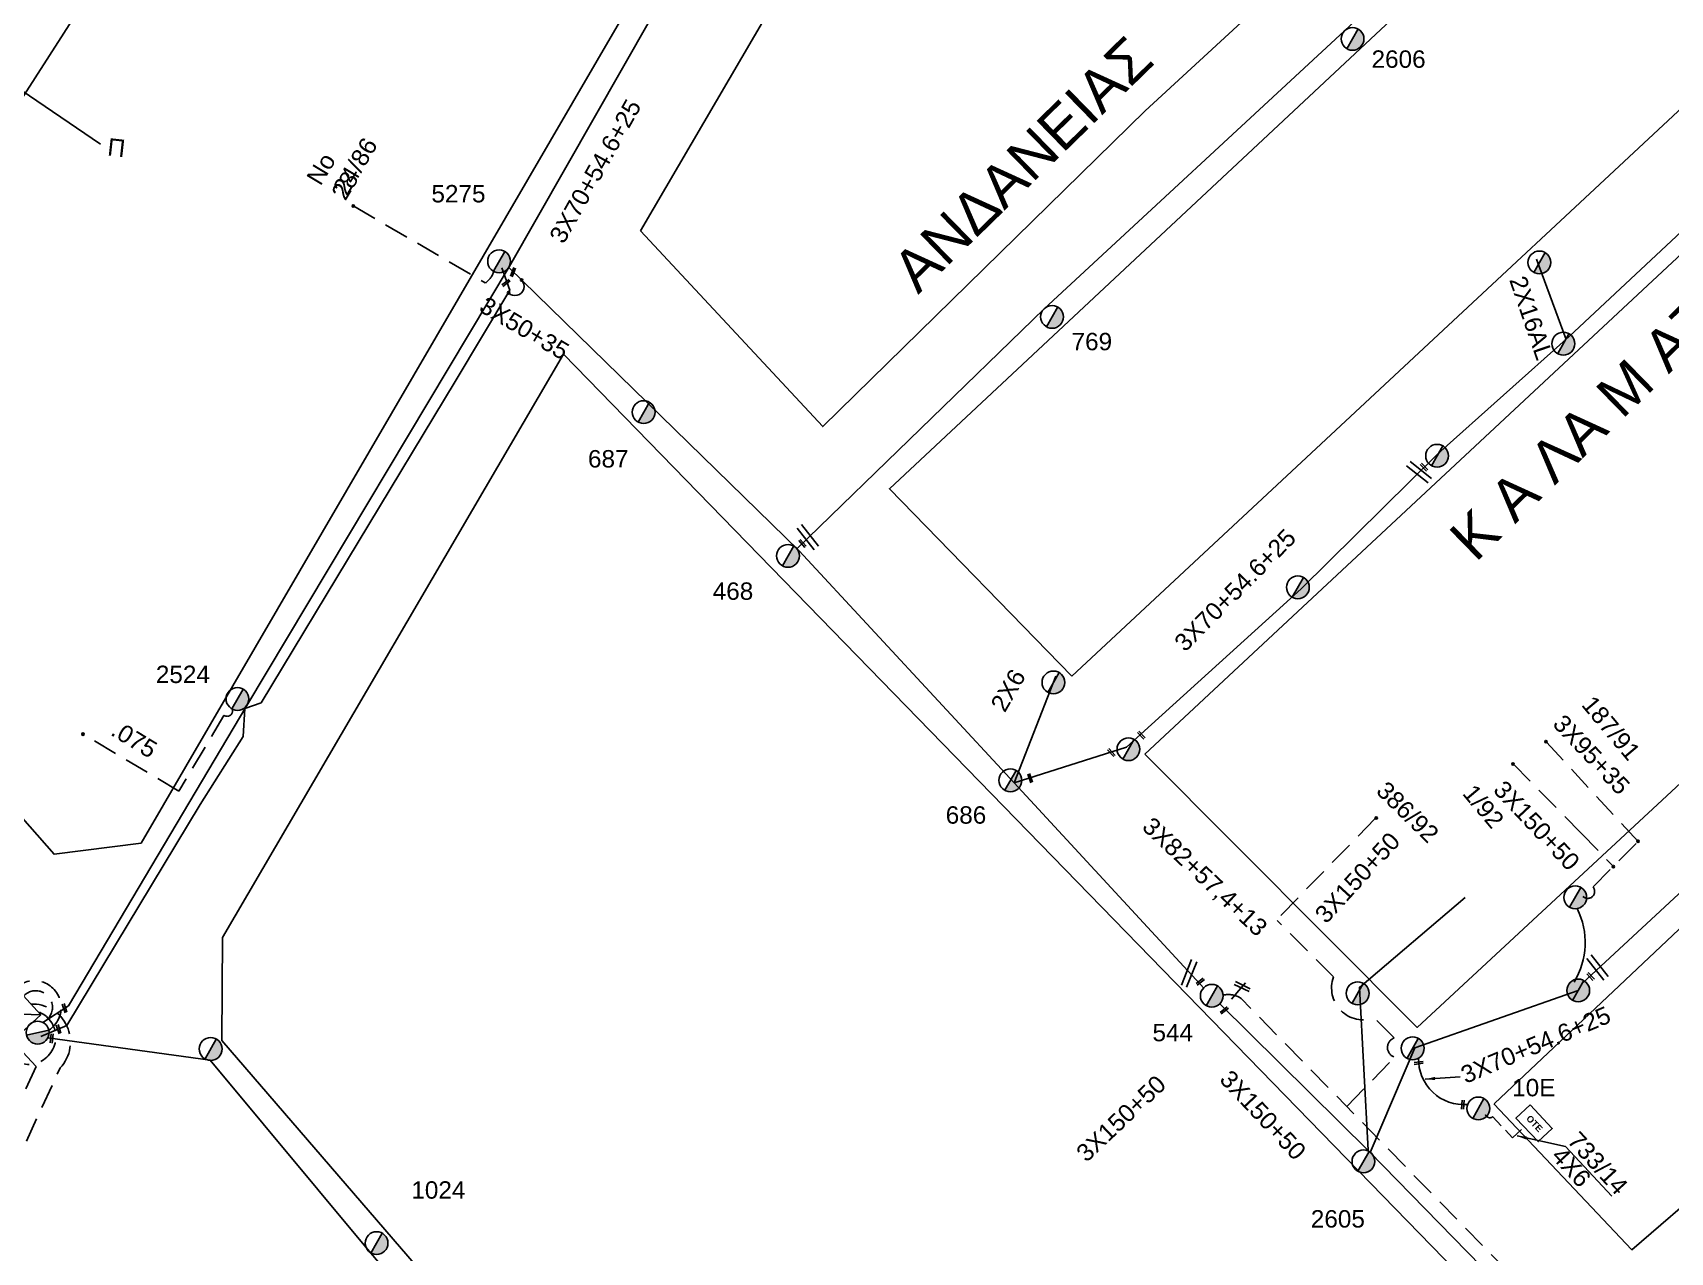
# Model space of a CAD drawing. Header units: millimetres. Extents: x 1421 to 13344, y 800 to 1949.
# Drawn here: x 11659.7 to 11829, y 1468.5 to 1594.6 of the extents above; entities that cross this region are included whole.
import ezdxf

# ---------------------------------------------------------------- set-up
doc = ezdxf.new("R2010")
doc.units = ezdxf.units.MM
doc.linetypes.add('DASHED', pattern=[19.05, 12.7, -6.35])
for name, color, linetype in [('Pillar OTE', 7, 'Continuous'), ('Άγνωστα', 7, 'Continuous'), ('Γυμνά εναέρια ΧΤ και ΦΟΠ (3Φ)   4x50+16AL', 7, 'Continuous'), ('Επιγραφές - Σχήματα', 7, 'Continuous'), ('Καλωδια Χ.Τ 3x95+35', 7, 'DASHED'), ('Καλωδια Χ.Τ. 3x50+35', 7, 'Continuous'), ('Καλώδια ΧΤ   3x150+50CU', 7, 'DASHED'), ('Καλώδια ΧΤ   3x150+70AL', 7, 'DASHED'), ('Μηχανική τομή', 7, 'Continuous'), ('Στύλος Ξύλινος', 7, 'Continuous'), ('Στύλος Ξύλινος @ 1', 7, 'Continuous'), ('Στύλος ΦΜ', 7, 'Continuous'), ('Στύλος ΦΜ @ 1', 7, 'Continuous'), ('Συνδέσεις', 7, 'Continuous'), ('Συνεστραμμένα ΧΤ   3x70+54.6+25 AL', 7, 'SYN_LINE'), ('Τομή', 7, 'Continuous'), ('Υποσταθμός εναέριος 2 στύλων', 7, 'Continuous'), ('Υποσταθμός πόλεως', 7, 'Continuous'), ('Υπόβαθρο ΔΕΗ', 7, 'Continuous'), ('Υπόγεια Καλώδια Δικτύου ΧΤ   .075', 7, 'DASHED'), ('Υπόγεια καλώδια Παροχών ΧΤ   4x6', 7, 'DASHED')]:
    doc.layers.add(name, color=color, linetype=linetype)
doc.styles.add('arial', font='ARIAL.TTF')
doc.styles.get("Standard").update_dxf_attribs({"font": 'ARIAL.TTF'})
doc.linetypes.add('SYN_LINE', pattern='A,0.5,-0.0001,["/\\/\\/\\/",Standard,S=0.1,R=0,X=0,Y=-0.05],-0.25', length=0.7501)
doc.dimstyles.new('ISO-25', dxfattribs={"dimtxt": 2.5, "dimasz": 2.5, "dimexe": 1.25, "dimexo": 0.625, "dimtad": 1, "dimtxsty": 'Standard', "dimcen": 2.5, "dimadec": 0, "dimazin": 0, "dimtfac": 1, "dimtmove": 0, "dimatfit": 3, "dimfxl": 1, "dimarcsym": 0})

# ---------------------------------------------------------------- blocks, each defined once
blk = doc.blocks.new('ΥΠΑΡΧΩΝ ΤΣΙΜΕΝΤΕΝΙΟΣ ΣΤΥΛΟΣ')
at = {"layer": 'Στύλος ΦΜ'}
blk.add_hatch(color=7, dxfattribs=at).paths.add_polyline_path([(-1.29, -2.28, 0.574793), (2.62, 0, 0.268822), (1.3, 2.27)])
at = {"layer": 'Στύλος ΦΜ', "color": 7}
blk.add_line((-1.29, -2.28), (1.3, 2.27), dxfattribs=at)
blk.add_circle((0, 0), 2.62, dxfattribs=at)
at = {"layer": 'Στύλος ΦΜ', "flags": 4}
for tag, p in [('ΑΡΙΘΜΟΣ', (-4.68, 8.05)), ('ΤΥΠΟΣ', (-4.91, 3.03))]:
    blk.add_attdef(tag, p, '', height=4, dxfattribs=at)
blk = doc.blocks.new('ΜΗΧΑΝΙΚΗ ΤΟΜΗ')
at = {"layer": 'Μηχανική τομή', "ltscale": 40}
for p, q in [((-1.89, 0.78), (1.89, 0.78)), ((1.89, 0), (-1.89, 0))]:
    blk.add_line(p, q, dxfattribs=at)
blk = doc.blocks.new('_ΣΥΝΔΕΣΗ')
at = {"layer": 'Συνδέσεις', "linetype": 'SYN_LINE', "ltscale": 40}
blk.add_hatch(color=256, dxfattribs=at).paths.add_polyline_path([(0.5, -0.01, 1), (-0.5, -0.01, 1)])
at = {"layer": 'Συνδέσεις'}
blk.add_circle((0, -0.01), 0.5, dxfattribs=at)
blk = doc.blocks.new('τομή_')
at = {"layer": 'Επιγραφές - Σχήματα'}
for p, q in [((-1.29, -0.22), (0.13, 0.75)), ((-1.08, -0.46), (0.34, 0.51)), ((-0.66, 0.62), (-0.29, -0.37))]:
    blk.add_line(p, q, dxfattribs=at)
blk = doc.blocks.new('ΥΠΑΡΧΩΝ ΞΥΛΙΝΟΣ ΣΤΥΛΟΣ')
at = {"layer": 'Στύλος Ξύλινος'}
h = blk.add_hatch(color=7, dxfattribs=at)
h.paths.add_polyline_path([(-2.62, 0, 0.270008), (-1.29, -2.28), (1.3, 2.27, 0.576266)])
h.paths.add_polyline_path([(-1.29, -2.28, 0.574793), (2.62, 0, 0.268822), (1.3, 2.27)])
at = {"layer": 'Στύλος Ξύλινος', "color": 7}
blk.add_line((-1.29, -2.28), (1.3, 2.27), dxfattribs=at)
blk.add_circle((0, 0), 2.62, dxfattribs=at)
at = {"layer": 'Στύλος Ξύλινος', "flags": 4}
for tag, p in [('ΑΡΙΘΜΟΣ', (-4.91, 8.6)), ('ΤΥΠΟΣ', (-4.85, 3.39))]:
    blk.add_attdef(tag, p, '', height=4, dxfattribs=at)
blk = doc.blocks.new('ΤΟΜΗ')
at = {"layer": 'Τομή', "ltscale": 40}
for p, q in [((-5.68, 0), (5.68, 0)), ((5.68, -2.33), (-5.68, -2.33))]:
    blk.add_line(p, q, dxfattribs=at)
blk = doc.blocks.new('ΥΠΟΣΤΑΘΜΟΣ ΕΝΑΕΡΙΟΣ ΕΠΙ 2 ΣΤΥΛΩΝ')
at = {"layer": 'Υποσταθμός εναέριος 2 στύλων', "linetype": 'Continuous'}
for points in [[(-11.97, -2.11, 0.574793), (-8.45, -0.07, 0.268822), (-9.64, 1.98)], [(9.68, -2.15, 0.574793), (13.19, -0.1, 0.268822), (12.01, 1.95)]]:
    blk.add_hatch(color=256, dxfattribs=at).paths.add_polyline_path(points)
for p, q in [((-11.97, -2.11), (-9.64, 1.98)), ((9.68, -2.15), (12.01, 1.95))]:
    blk.add_line(p, q, dxfattribs=at)
for centre in [(-10.81, -0.07), (10.84, -0.1)]:
    blk.add_circle(centre, 2.36, dxfattribs=at)
at = {"layer": 'Υποσταθμός πόλεως', "linetype": 'Continuous', "ltscale": 40}
blk.add_lwpolyline([(-8.57, 2.82), (8.57, 2.82), (8.57, -2.82), (-8.57, -2.82)], close=True, dxfattribs=at)
for points in [[(-5.75, 0), (-8.57, 2.82)], [(-8.57, -2.82), (-5.75, 0)], [(-5.75, 0), (5.75, 0)], [(5.75, 0), (8.57, 2.82)], [(8.57, -2.82), (5.75, 0)]]:
    blk.add_lwpolyline(points, dxfattribs=at)
at = {"layer": 'Υποσταθμός εναέριος 2 στύλων', "ltscale": 40, "flags": 1}
for tag, p in [('ΜΕΤΑΣΧΗΜΑΤΙΣΜΟΣ', (14.09, 2.51)), ('ΙΣΧΥΣ', (14.07, -0.28)), ('ΑΡΙΘΜΟΣ', (14.19, -3))]:
    blk.add_attdef(tag, p, '', height=1.8, dxfattribs=at)
blk = doc.blocks.new('PILLAR ΟΤΕ')
at = {"layer": 'Pillar OTE', "ltscale": 40}
blk.add_lwpolyline([(-3.31, 2.02), (3.39, 2.02), (3.39, -1.99), (-3.31, -1.99)], close=True, dxfattribs=at)
at = {"layer": 'Pillar OTE', "insert": (-1.81, 0.71), "char_height": 1.3575, "width": 109.961, "attachment_point": 1}
blk.add_mtext('{\\fArial|b1|i0|c161|p34;OTE}', dxfattribs=at)

msp = doc.modelspace()

# ---------------------------------------------------------------- linework, layer by layer
at = {"layer": 'Άγνωστα', "color": 151, "linetype": 'SYN_LINE', "ltscale": 15}
msp.add_lwpolyline([(11650.23441, 1594.23956), (11666.67774, 1583.0523)], dxfattribs=at)
at = {"layer": 'Άγνωστα', "color": 5, "linetype": 'Continuous', "ltscale": 20}
msp.add_lwpolyline([(11708.90831, 1570.30449), (11738.93692, 1540.99827), (11761.19192, 1516.98673), (11780.82196, 1495.74308)], dxfattribs=at)
at = {"layer": 'Άγνωστα', "color": 1}
msp.add_lwpolyline([(11818.26, 1562.84795), (11815.19619, 1571.16302)], dxfattribs=at)
at = {"layer": 'Άγνωστα', "color": 5}
msp.add_lwpolyline([(11761.19192, 1516.98673), (11765.48323, 1528.0154)], dxfattribs=at)
at = {"layer": 'Άγνωστα', "color": 1, "ltscale": 20}
msp.add_lwpolyline([(11797.79467, 1479.02525), (11796.89848, 1495.84238), (11807.81772, 1505.14093)], dxfattribs=at)
at = {"layer": 'Γυμνά εναέρια ΧΤ και ΦΟΠ (3Φ)   4x50+16AL', "color": 1}
msp.add_lwpolyline([(11804.98749, 1551.01557), (11818.59274, 1563.14457), (11903.71621, 1642.75335), (11907.31069, 1653.40084)], dxfattribs=at)
at = {"layer": 'Καλωδια Χ.Τ 3x95+35', "color": 1, "linetype": 'DASHED', "ltscale": 0.2}
msp.add_lwpolyline([(11825.72923, 1510.93344), (11825.72923, 1510.93344), (11825.72923, 1510.93344), (11825.72923, 1510.93344), (11816.20195, 1521.24834)], dxfattribs=at)
at = {"layer": 'Καλωδια Χ.Τ. 3x50+35', "color": 2, "linetype": 'DASHED', "ltscale": 0.2}
msp.add_lwpolyline([(11692.88422, 1576.63623), (11706.49138, 1568.71117, 0.197041039), (11707.35758, 1569.90023)], format="xyb", dxfattribs=at)
at = {"layer": 'Καλώδια ΧΤ   3x150+50CU', "color": 30, "linetype": 'DASHED', "ltscale": 0.2}
msp.add_lwpolyline([(11607.7384, 1549.24169), (11613.29945, 1543.16871, -0.356847731), (11612.35095, 1539.87235), (11632.50799, 1517.79594, 0.767804806), (11635.55038, 1514.46385), (11660.02706, 1487.65648), (11647.35647, 1460.29346), (11639.20093, 1445.17487)], format="xyb", dxfattribs=at)
at = {"layer": 'Καλώδια ΧΤ   3x150+50CU', "color": 1, "linetype": 'DASHED', "ltscale": 0.2}
msp.add_lwpolyline([(11812.78189, 1518.96867), (11819.80657, 1511.81569), (11823.15772, 1508.34703)], dxfattribs=at)
at = {"layer": 'Καλώδια ΧΤ   3x150+50CU', "color": 151, "linetype": 'DASHED', "ltscale": 0.2}
msp.add_lwpolyline([(11798.52394, 1513.2988), (11788.32705, 1502.83583)], dxfattribs=at)
at = {"layer": 'Καλώδια ΧΤ   3x150+50CU', "color": 1, "linetype": 'DASHED', "ltscale": 0.2}
msp.add_lwpolyline([(11820.00179, 1505.24553, 0.947787284), (11821.05232, 1506.22944), (11825.72923, 1510.93344)], format="xyb", dxfattribs=at)
at = {"layer": 'Καλώδια ΧΤ   3x150+50CU', "color": 151, "linetype": 'DASHED', "ltscale": 0.2}
for points in [[(11795.59194, 1483.51182), (11800.54937, 1488.62749, -0.733919331), (11800.49566, 1490.61391), (11798.4471, 1492.67145, -0.635642395), (11794.21388, 1496.92321), (11788.38352, 1502.77911)], [(11890.39965, 1384.33974, 0.280308914), (11891.45686, 1387.95866), (11880.58031, 1401.2076, 0.3929797), (11876.59668, 1403.2405), (11822.14275, 1459.36884, 0.255416006), (11817.62178, 1460.96145), (11784.65182, 1494.71043, 0.205927836), (11782.80267, 1495.03762)]]:
    msp.add_lwpolyline(points, format="xyb", dxfattribs=at)
at = {"layer": 'Καλώδια ΧΤ   3x150+50CU', "color": 62, "linetype": 'DASHED', "ltscale": 0.2}
msp.add_lwpolyline([(11641.30929, 1444.17366), (11649.41876, 1459.20685), (11662.53066, 1487.52291, 0.673524003), (11659.47671, 1494.11932)], format="xyb", dxfattribs=at)
at = {"layer": 'Καλώδια ΧΤ   3x150+50CU', "color": 5, "linetype": 'DASHED', "ltscale": 0.2}
msp.add_arc((11659.84275, 1493.76362), 2.77823, 302.7687686, 133.0394199, dxfattribs=at)
at = {"layer": 'Καλώδια ΧΤ   3x150+50CU', "color": 2, "linetype": 'DASHED', "ltscale": 0.2}
msp.add_arc((11660.00809, 1493.78532), 1.71781, 294.6336421, 137.994084, dxfattribs=at)
at = {"layer": 'Καλώδια ΧΤ   3x150+70AL', "color": 6, "linetype": 'DASHED', "ltscale": 0.2}
msp.add_lwpolyline([(11660.16667, 1493.36409, -1.319252887), (11657.07228, 1488.90806), (11657.07228, 1488.90806), (11657.07228, 1488.90806), (11648.25185, 1469.85972), (11634.71035, 1476.04057)], format="xyb", dxfattribs=at)
at = {"layer": 'Συνεστραμμένα ΧΤ   3x70+54.6+25 AL', "color": 85, "linetype": 'SYN_LINE', "ltscale": 15}
msp.add_lwpolyline([(11738.71918, 1541.21076), (11764.27905, 1566.0295), (11795.34358, 1594.77252), (11821.05491, 1618.88406), (11846.31544, 1642.80163), (11868.9138, 1664.37574), (11883.93743, 1675.63226)], dxfattribs=at)
at = {"layer": 'Συνεστραμμένα ΧΤ   3x70+54.6+25 AL', "color": 2, "ltscale": 20}
msp.add_lwpolyline([(11660.7241, 1492.22385), (11663.3826, 1493.93599), (11681.82218, 1524.99589), (11708.94306, 1570.3626), (11723.60581, 1596.03864), (11747.41398, 1637.35379), (11756.73964, 1655.89838)], dxfattribs=at)
at = {"layer": 'Συνεστραμμένα ΧΤ   3x70+54.6+25 AL', "color": 85, "linetype": 'SYN_LINE', "ltscale": 20}
msp.add_lwpolyline([(11950.06464, 1610.10151), (11923.62466, 1586.98528), (11898.01408, 1569.39088), (11876.30649, 1549.22335), (11849.30699, 1523.49141), (11819.95515, 1496.28168)], dxfattribs=at)
at = {"layer": 'Συνεστραμμένα ΧΤ   3x70+54.6+25 AL', "color": 5, "linetype": 'SYN_LINE', "ltscale": 20}
for points in [[(11660.52252, 1490.74813), (11663.19929, 1491.90423), (11677.01232, 1514.7451), (11681.44549, 1521.78314), (11681.63527, 1524.68107), (11683.31044, 1525.25915), (11703.36917, 1558.50938), (11709.04054, 1567.93722), (11708.19441, 1570.25155)], [(11761.19192, 1516.98673), (11772.80502, 1520.69895), (11790.86864, 1537.05047), (11804.98749, 1551.01557)]]:
    msp.add_lwpolyline(points, dxfattribs=at)
at = {"layer": 'Συνεστραμμένα ΧΤ   3x70+54.6+25 AL', "color": 1, "ltscale": 20}
for points in [[(11797.99232, 1478.77274), (11802.61719, 1489.58983), (11819.52011, 1495.52382), (11819.52011, 1495.52382)], [(11886.24366, 1386.28066), (11875.31476, 1399.59337), (11844.51582, 1431.33935), (11818.21299, 1458.07814), (11797.89925, 1478.87186), (11782.4638, 1494.15196)]]:
    msp.add_lwpolyline(points, dxfattribs=at)
at = {"layer": 'Συνεστραμμένα ΧΤ   3x70+54.6+25 AL', "color": 173, "linetype": 'SYN_LINE', "ltscale": 20}
msp.add_lwpolyline([(11661.23889, 1490.62127), (11678.02212, 1488.30211), (11694.66569, 1468.37166), (11711.81639, 1448.19208), (11729.98839, 1426.82409), (11747.89068, 1406.56585), (11762.44986, 1389.55813), (11780.04913, 1369.2888)], dxfattribs=at)
at = {"layer": 'Συνεστραμμένα ΧΤ   3x70+54.6+25 AL', "color": 1, "ltscale": 20}
msp.add_arc((11812.36711, 1500.48358), 7.87631, 328.7646792, 26.4575804, dxfattribs=at)
at = {"layer": 'Συνεστραμμένα ΧΤ   3x70+54.6+25 AL', "color": 1, "ltscale": 8}
msp.add_arc((11807.69043, 1488.39606), 4.67988, 178.241231, 274.8462607, dxfattribs=at)
at = {"layer": 'Υπόβαθρο ΔΕΗ'}
for points in [[(11630.94394, 1544.78291), (11712.53434, 1671.92163), (11750.88212, 1648.06211), (11670.89526, 1510.75219), (11661.90077, 1509.61534), (11630.94394, 1544.78291)], [(11767.13524, 1528.01886), (11748.28184, 1547.41632), (11876.35779, 1667.15724), (11895.52816, 1647.68008), (11767.13524, 1528.01886)], [(11722.54987, 1574.09708), (11761.8275, 1641.36674), (11802.54541, 1616.71121), (11803.29425, 1612.81523), (11774.73241, 1586.51289), (11741.39413, 1553.85121), (11722.54987, 1574.09708)], [(11774.71724, 1519.95876), (11903.13906, 1639.76046), (11937.81644, 1605.88201), (11899.28203, 1582.07178), (11865.51318, 1549.82811), (11802.85424, 1491.6985), (11774.71724, 1519.95876)], [(11810.85325, 1483.85074), (11867.39722, 1537.21582), (11905.24241, 1572.83778), (11946.12283, 1597.36294), (11959.99508, 1583.87758), (11849.79614, 1490.01801), (11825.05182, 1468.70587), (11810.80308, 1483.80338)], [(11679.22901, 1490.36076), (11679.31769, 1501.0009), (11714.57929, 1561.33427), (11815.75267, 1457.40671), (11775.64157, 1378.57636), (11679.22901, 1490.36076)], [(11784.42716, 1495.52029), (11783.6784, 1494.62503)], [(11818.21893, 1479.38296), (11822.99899, 1474.24464)]]:
    msp.add_lwpolyline(points, dxfattribs=at)
msp.add_arc((11709.55724, 1568.34198), 0.9513, 224.723723, 45.1770524, dxfattribs=at)
at = {"layer": 'Υπόγεια Καλώδια Δικτύου ΧΤ   .075', "color": 2, "linetype": 'DASHED', "ltscale": 0.2}
msp.add_lwpolyline([(11680.33544, 1524.62366, -0.70019557), (11679.45561, 1523.97458), (11674.80579, 1516.14237), (11664.88072, 1522.03466)], format="xyb", dxfattribs=at)
at = {"layer": 'Υπόγεια καλώδια Παροχών ΧΤ   4x6', "color": 1, "linetype": 'DASHED', "ltscale": 0.1}
msp.add_lwpolyline([(11809.92526, 1482.66399, 0.482024722), (11810.68079, 1482.46088), (11812.73989, 1480.27912), (11813.89885, 1481.37291)], format="xyb", dxfattribs=at)

# ---------------------------------------------------------------- block references
at = {"layer": 'Pillar OTE', "xscale": 0.5, "yscale": 0.5, "zscale": 0.5, "rotation": 313.3433023163666}
msp.add_blockref('PILLAR ΟΤΕ', (11814.94183, 1481.80452), dxfattribs=at)
at = {"layer": 'Επιγραφές - Σχήματα', "rotation": 299.7579530802306}
msp.add_blockref('τομή_', (11784.89219, 1495.44731), dxfattribs=at)
at = {"layer": 'Μηχανική τομή'}
for p, xscale, yscale, zscale, rotation in [((11709.45134, 1569.77452), 0.249999999999919, 0.249999999999919, 0.249999999999919, 68.45138536945211), ((11708.69035, 1568.62825), 0.2499999999999681, 0.2499999999999681, 0.2499999999999681, 36.11407878704492), ((11803.50217, 1549.58018), 0.2500000000001928, 0.2500000000001928, 0.2500000000001928, 312.6268794242704), ((11739.22183, 1541.69884), 0.2500000000001928, 0.2500000000001928, 0.2500000000001928, 312.6268794242704), ((11774.26123, 1521.87429), 0.2500000000001928, 0.2500000000001928, 0.2500000000001928, 312.6268794242704), ((11771.16594, 1520.05744), 0.2500000000001928, 0.2500000000001928, 0.2500000000001928, 312.6268794242704), ((11762.74501, 1517.45684), 0.2500000000001928, 0.2500000000001928, 0.2500000000001928, 288.9755507446967), ((11820.72949, 1496.91467), 0.2500000000001928, 0.2500000000001928, 0.2500000000001928, 312.6268794242704), ((11780.49011, 1496.37085), 0.2499999999999191, 0.2499999999999191, 0.2499999999999191, 37.95316933182585), ((11662.88863, 1493.67399), 0.2500000000002005, 0.2500000000002005, 0.2500000000002005, 288.7183560410072), ((11782.97096, 1493.39941), 0.2499999999999191, 0.2499999999999191, 0.2499999999999191, 37.95316933182585), ((11662.2711, 1491.50334), 0.2500000000002005, 0.2500000000002005, 0.2500000000002005, 288.7183560410072), ((11661.553, 1490.57787), 0.2500000000002005, 0.2500000000002005, 0.2500000000002005, 263.6989400630474), ((11803.03292, 1487.93894), 0.2500000000001927, 0.2500000000001927, 0.2500000000001927, 6.400098517812163), ((11807.48959, 1483.72048), 0.2500000000001927, 0.2500000000001927, 0.2500000000001927, 265.2537588485417)]:
    msp.add_blockref('ΜΗΧΑΝΙΚΗ ΤΟΜΗ', p, dxfattribs=dict(at, xscale=xscale, yscale=yscale, zscale=zscale, rotation=rotation))
at = {"layer": 'Στύλος Ξύλινος @ 1', "ltscale": 40, "xscale": 0.4499999999998181, "yscale": 0.4499999999998181, "zscale": 0.4499999999998181}
msp.add_blockref('ΥΠΑΡΧΩΝ ΞΥΛΙΝΟΣ ΣΤΥΛΟΣ', (11819.52011, 1495.52382), dxfattribs=at)
at = {"layer": 'Στύλος ΦΜ @ 1', "ltscale": 40}
ref = msp.add_blockref('ΥΠΑΡΧΩΝ ΤΣΙΜΕΝΤΕΝΙΟΣ ΣΤΥΛΟΣ', (11796.18175, 1593.9451), dxfattribs=dict(at, xscale=0.4499999999998181, yscale=0.4499999999998181, zscale=0.4499999999998181))
ref.add_attrib('ΤΥΠΟΣ', '2606', (11798.14751, 1590.95203), dxfattribs={"layer": 'Στύλος ΦΜ', "height": 1.8, "flags": 4})
ref = msp.add_blockref('ΥΠΑΡΧΩΝ ΤΣΙΜΕΝΤΕΝΙΟΣ ΣΤΥΛΟΣ', (11707.9152, 1570.93763), dxfattribs=dict(at, xscale=0.4499999999998181, yscale=0.4499999999998181, zscale=0.4499999999998181))
ref.add_attrib('ΤΥΠΟΣ', '5275', (11700.91838, 1577.0302), dxfattribs={"layer": 'Στύλος ΦΜ', "height": 1.8, "flags": 4})
at = {"layer": 'Στύλος ΦΜ @ 1', "ltscale": 40, "xscale": 0.4499999999998181, "yscale": 0.4499999999998181, "zscale": 0.4499999999998181}
for p in [(11815.50668, 1570.81955), (11817.97969, 1562.42039), (11804.92542, 1550.82559), (11790.52918, 1537.2229), (11765.24876, 1527.38379), (11773.00972, 1520.48133), (11819.2162, 1505.15302), (11796.71173, 1495.2271), (11678.08666, 1489.47811), (11802.39967, 1489.54531)]:
    msp.add_blockref('ΥΠΑΡΧΩΝ ΤΣΙΜΕΝΤΕΝΙΟΣ ΣΤΥΛΟΣ', p, dxfattribs=at)
at = {"layer": 'Στύλος ΦΜ @ 1', "ltscale": 40}
ref = msp.add_blockref('ΥΠΑΡΧΩΝ ΤΣΙΜΕΝΤΕΝΙΟΣ ΣΤΥΛΟΣ', (11765.10654, 1565.19141), dxfattribs=dict(at, xscale=0.4499999999998181, yscale=0.4499999999998181, zscale=0.4499999999998181))
ref.add_attrib('ΤΥΠΟΣ', '769', (11767.12344, 1561.73866), dxfattribs={"layer": 'Στύλος ΦΜ', "height": 1.8, "flags": 4})
ref = msp.add_blockref('ΥΠΑΡΧΩΝ ΤΣΙΜΕΝΤΕΝΙΟΣ ΣΤΥΛΟΣ', (11722.87168, 1555.33822), dxfattribs=dict(at, xscale=0.4499999999998181, yscale=0.4499999999998181, zscale=0.4499999999998181))
ref.add_attrib('ΤΥΠΟΣ', '687', (11717.10996, 1549.61443), dxfattribs={"layer": 'Στύλος ΦΜ', "height": 1.8, "flags": 4})
ref = msp.add_blockref('ΥΠΑΡΧΩΝ ΤΣΙΜΕΝΤΕΝΙΟΣ ΣΤΥΛΟΣ', (11737.79824, 1540.4766), dxfattribs=dict(at, xscale=0.4499999999998181, yscale=0.4499999999998181, zscale=0.4499999999998181))
ref.add_attrib('ΤΥΠΟΣ', '468', (11730.00842, 1535.92936), dxfattribs={"layer": 'Στύλος ΦΜ', "height": 1.8, "flags": 4})
ref = msp.add_blockref('ΥΠΑΡΧΩΝ ΤΣΙΜΕΝΤΕΝΙΟΣ ΣΤΥΛΟΣ', (11680.86159, 1525.67737), dxfattribs=dict(at, xscale=0.4499999999998181, yscale=0.4499999999998181, zscale=0.4499999999998181))
ref.add_attrib('ΤΥΠΟΣ', '2524', (11672.41633, 1527.3212), dxfattribs={"layer": 'Στύλος ΦΜ', "height": 1.8, "flags": 4})
ref = msp.add_blockref('ΥΠΑΡΧΩΝ ΤΣΙΜΕΝΤΕΝΙΟΣ ΣΤΥΛΟΣ', (11760.79732, 1517.25539), dxfattribs=dict(at, xscale=0.4499999999998181, yscale=0.4499999999998181, zscale=0.4499999999998181))
ref.add_attrib('ΤΥΠΟΣ', '686', (11754.10652, 1512.77618), dxfattribs={"layer": 'Στύλος ΦΜ', "height": 1.8, "flags": 4})
ref = msp.add_blockref('ΥΠΑΡΧΩΝ ΤΣΙΜΕΝΤΕΝΙΟΣ ΣΤΥΛΟΣ', (11781.62631, 1494.98006), dxfattribs=dict(at, xscale=0.4499999999998181, yscale=0.4499999999998181, zscale=0.4499999999998181))
ref.add_attrib('ΤΥΠΟΣ', '544', (11775.49311, 1490.27048), dxfattribs={"layer": 'Στύλος ΦΜ', "height": 1.8, "flags": 4})
ref = msp.add_blockref('ΥΠΑΡΧΩΝ ΤΣΙΜΕΝΤΕΝΙΟΣ ΣΤΥΛΟΣ', (11809.18991, 1483.32295), dxfattribs=dict(at, xscale=0.4499999999998181, yscale=0.4499999999998181, zscale=0.4499999999998181))
ref.add_attrib('ΑΡΙΘΜΟΣ', '10Ε', (11812.68928, 1484.57969), dxfattribs={"layer": 'Στύλος ΦΜ', "height": 1.8, "flags": 4})
ref = msp.add_blockref('ΥΠΑΡΧΩΝ ΤΣΙΜΕΝΤΕΝΙΟΣ ΣΤΥΛΟΣ', (11797.31369, 1477.84997), dxfattribs=dict(at, xscale=0.4499999999998181, yscale=0.4499999999998181, zscale=0.4499999999998181))
ref.add_attrib('ΤΥΠΟΣ', '2605', (11791.86633, 1471.00658), dxfattribs={"layer": 'Στύλος ΦΜ', "height": 1.8, "flags": 4})
ref = msp.add_blockref('ΥΠΑΡΧΩΝ ΤΣΙΜΕΝΤΕΝΙΟΣ ΣΤΥΛΟΣ', (11695.24672, 1469.39613), dxfattribs=dict(at, xscale=0.4499999999998181, yscale=0.4499999999998181, zscale=0.4499999999998181))
ref.add_attrib('ΤΥΠΟΣ', '1024', (11698.84038, 1473.99107), dxfattribs={"layer": 'Στύλος ΦΜ', "height": 1.8, "flags": 4})
at = {"layer": 'Συνδέσεις', "xscale": 0.25, "yscale": 0.25, "zscale": 0.25}
for p in [(11692.8324, 1576.66641), (11710.24216, 1569.00263), (11708.9006, 1567.68125), (11664.88072, 1522.03466), (11816.18093, 1521.26588), (11812.76834, 1518.95046), (11798.62893, 1513.37076), (11825.71228, 1510.96641), (11823.16599, 1508.32887)]:
    msp.add_blockref('_ΣΥΝΔΕΣΗ', p, dxfattribs=at)
at = {"layer": 'Τομή'}
for p, xscale, yscale, zscale, rotation in [((11803.25054, 1549.35637), 0.25, 0.25, 0.25, 321.3560241357273), ((11740.0693, 1542.59062), 0.2499999999999669, 0.2499999999999669, 0.2499999999999669, 308.1680509152084), ((11821.75544, 1498.08303), 0.2499999999999669, 0.2499999999999669, 0.2499999999999669, 308.1680509152084), ((11779.54883, 1497.18183), 0.2499999999998873, 0.2499999999998873, 0.2499999999998873, 248.1909067709115)]:
    msp.add_blockref('ΤΟΜΗ', p, dxfattribs=dict(at, xscale=xscale, yscale=yscale, zscale=zscale, rotation=rotation))
at = {"layer": 'Υποσταθμός εναέριος 2 στύλων', "xscale": 0.4999999999999999, "yscale": 0.4999999999999999, "zscale": 0.4999999999999999, "rotation": 312.4139237987513}
msp.add_blockref('ΥΠΟΣΤΑΘΜΟΣ ΕΝΑΕΡΙΟΣ ΕΠΙ 2 ΣΤΥΛΩΝ', (11656.57872, 1495.20441), dxfattribs=at)

# ---------------------------------------------------------------- texts
at = {"ltscale": 40, "char_height": 4, "width": 67.4273804, "attachment_point": 1, "rotation": 44.3034171, "style": 'arial'}
for s, insert in [('{\\H1.083x;ΑΝΔΑΝΕΙΑΣ}', (11748.22933, 1570.55934)), ('{\\H1.083x;K A ΛA M ΑT A Σ}', (11805.86754, 1542.82323))]:
    msp.add_mtext(s, dxfattribs=dict(at, insert=insert))
at = {"layer": 'Άγνωστα', "color": 7, "char_height": 1.8, "attachment_point": 1}
for s, gutter_width, insert, rotation in [('3X70+54.6+25', 12.5, (11713.02363, 1573.52281), 60.5916117), ('Π', 1.82045, (11667.54372, 1583.6904), 353.6082422), ('2X16AL', 12.5, (11814.07479, 1569.61225), 288.8279378), ('3X70+54.6+25', 12.5, (11777.58099, 1531.72307), 45.2236171), ('2X6', 12.5, (11758.65673, 1525.08658), 59.9729288), ('187/91', 12.5, (11821.15382, 1526.19349), 309.9434888), ('3X95+35', 12.5, (11818.09436, 1524.23371), 313.1821544), ('386/92', 12.5, (11799.77299, 1517.31889), 315.571371), ('1/92', 12.5, (11808.83776, 1517.02385), 309.9434888), ('3X150+50', 12.5, (11811.94351, 1517.4091), 313.1821544), ('3X82+57,4+13', 12.5, (11775.53612, 1513.60833), 316.7407372), ('3X150+50', 12.5, (11792.12792, 1503.55489), 47.5458639), ('3X70+54.6+25', 12.5, (11807.17653, 1487.51272), 23.0236296), ('3X150+50', 12.5, (11783.6361, 1487.46585), 313.1821544), ('3X150+50', 12.5, (11767.43104, 1478.98489), 43.4561847)]:
    msp.add_mtext_dynamic_manual_height_columns(s, width=1.8, gutter_width=gutter_width, heights=[0.04535], dxfattribs=dict(at, insert=insert, rotation=rotation))
at = {"layer": 'Άγνωστα', "color": 7}
note = msp.add_mtext_dynamic_manual_height_columns('24/86\\P', width=1.8, gutter_width=2.24951, heights=[0.04535, 0], dxfattribs=dict(at, insert=(11688.55765, 1575.06748), char_height=1.8, attachment_point=1, rotation=59.0085022))
note = msp.add_mtext_dynamic_manual_height_columns('No ', width=1.8, gutter_width=2.24951, heights=[0.04535, 0], dxfattribs=dict(at, insert=(11685.81629, 1576.11463), char_height=1.8, attachment_point=1, rotation=59.0085022))
for column, words in zip(note.columns.linked_columns, ['28']):
    column.text = words
note = msp.add_mtext_dynamic_manual_height_columns('3X50+35\\P', width=1.8, gutter_width=12.5, heights=[0.04535, 0], dxfattribs=dict(at, insert=(11694.33612, 1574.68093), char_height=1.8, attachment_point=1, rotation=329.3432005))
at = {"layer": 'Υπόγεια Καλώδια Δικτύου ΧΤ   .075', "color": 7, "insert": (11668.56468, 1523.544), "char_height": 1.8, "attachment_point": 1, "rotation": 328.7030525}
msp.add_mtext_dynamic_manual_height_columns('.075', width=1.8, gutter_width=12.5, heights=[0.04535], dxfattribs=at)
at = {"layer": 'Υπόγεια καλώδια Παροχών ΧΤ   4x6', "color": 7, "char_height": 1.8, "attachment_point": 1, "rotation": 312.4522382}
for s, insert in [('733/14', (11819.62372, 1481.11267)), ('4X6', (11817.9741, 1479.51999))]:
    msp.add_mtext_dynamic_manual_height_columns(s, width=1.8, gutter_width=12.5, heights=[0.04535], dxfattribs=dict(at, insert=insert))

# ---------------------------------------------------------------- leaders
at = {"layer": 'Επιγραφές - Σχήματα', "ltscale": 40}
for points in [[(11803.70507, 1486.35381), (11807.31266, 1486.59722)], [(11813.19409, 1480.48649), (11818.21893, 1479.38296)]]:
    msp.add_leader(points, dimstyle='ISO-25', override={"dimasz": 1, "dimtad": 0}, dxfattribs=at)

doc.saveas('drawing.dxf')
